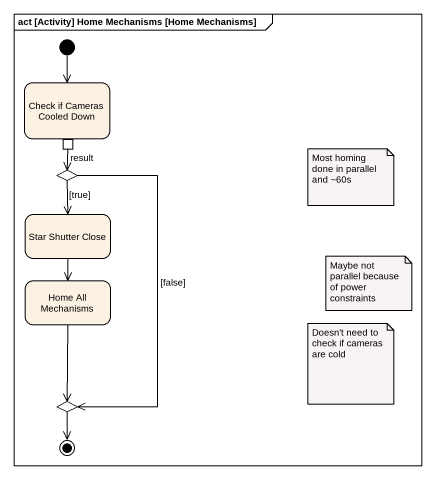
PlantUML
@startuml
mainframe act [Activity] Home Mechanisms [Home Mechanisms]
hide empty description
state "Check if Cameras Cooled Down" as Check_if_Cameras_Cooled_Down {
  state result <<outputPin>>
}
state choice1 <<choice>>
state "Star Shutter Close" as Star_Shutter_Close
state "Home All Mechanisms" as Home_All_Mechanisms
state choice2 <<choice>>
[*] --> Check_if_Cameras_Cooled_Down
result --> choice1
choice1 --> Star_Shutter_Close : [true]
choice1 --> choice2 : [false]
Star_Shutter_Close --> Home_All_Mechanisms
Home_All_Mechanisms --> choice2
choice2 --> [*]
note as N1
  Most homing done in parallel and ~60s
end note
note as N2
  Maybe not parallel because of power constraints
end note
note as N3
  Doesn't need to check if cameras are cold
end note
@enduml
